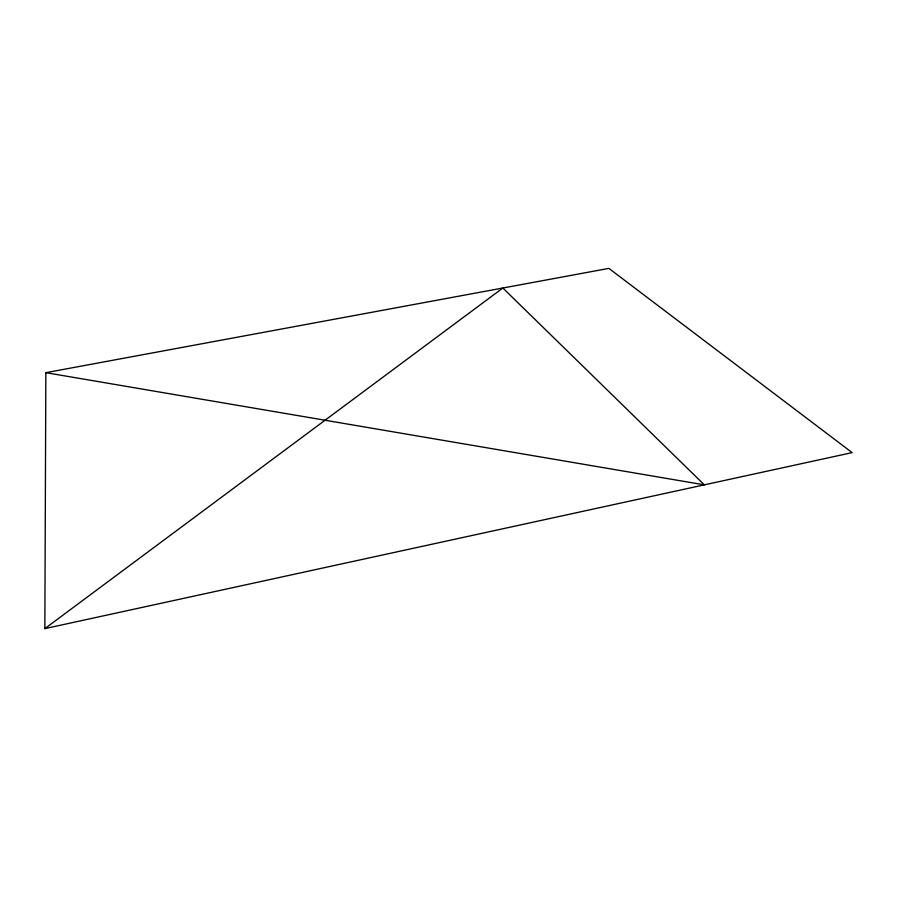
<?xml version="1.0" encoding="UTF-8"?>
<svg xmlns="http://www.w3.org/2000/svg" width="897" height="897" viewBox="0 0 897 897"><rect width="100%" height="100%" fill="white"/><g stroke="black" fill="none" stroke-linecap="round" stroke-linejoin="round"><path stroke-width="1.35" d="M44.85 628.618L45.848 372.67L608.861 268.382L852.15 452.626L44.85 628.618L502.847 288.015L704.336 484.851L45.848 372.67"/></g></svg>
